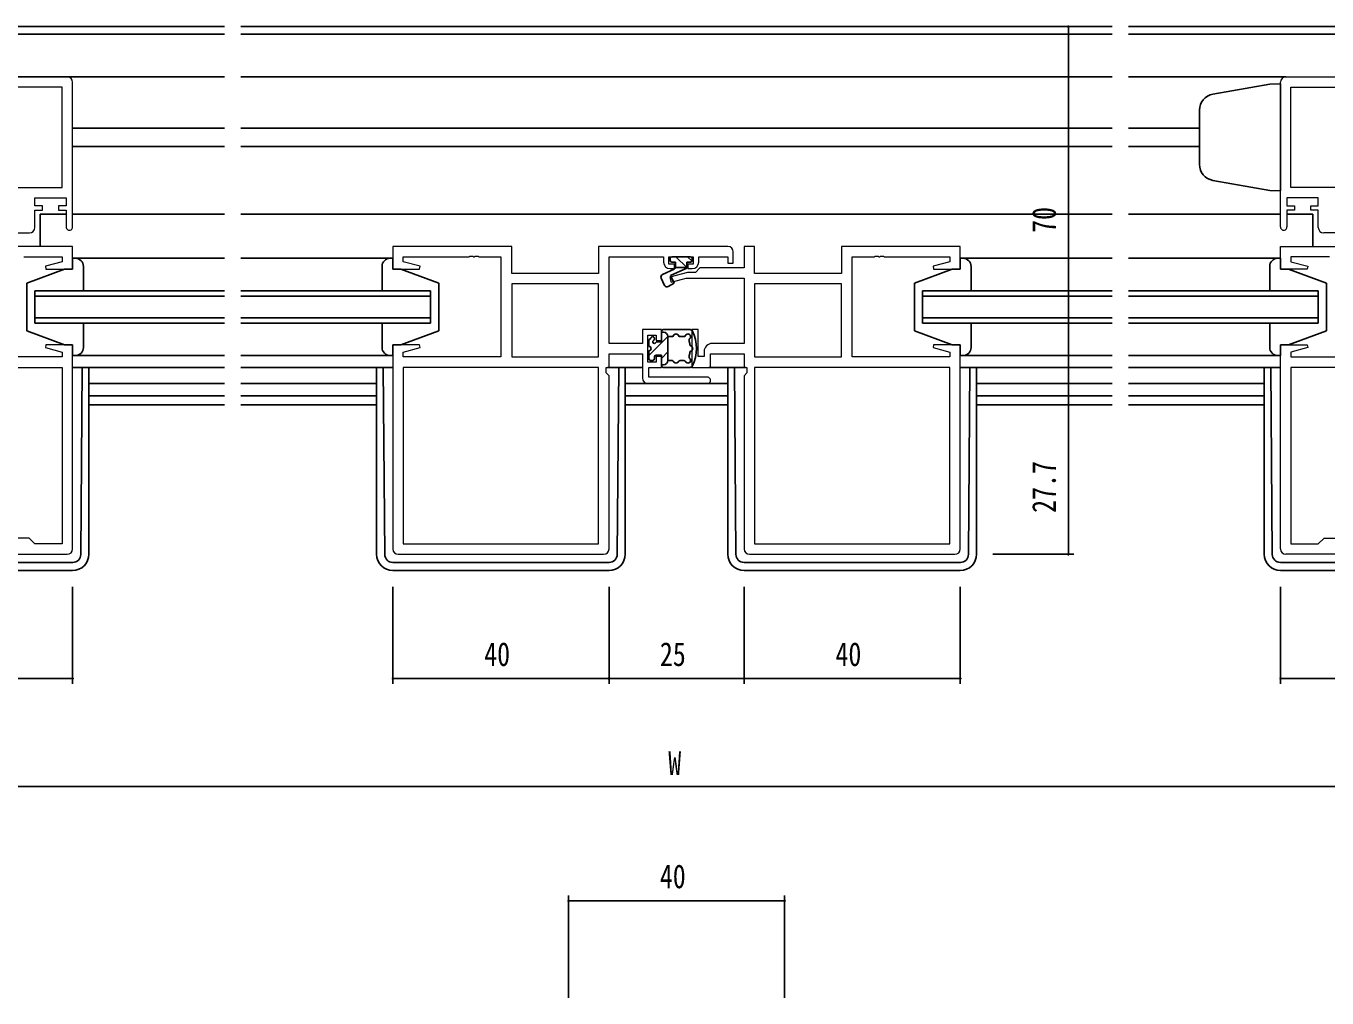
# Model space of a CAD drawing. Units: millimetres, scale not verified. Extents: x -397 to 397, y -282 to 282.
# Drawn here: x -31.3 to 209.4, y -90.6 to 89.3 of the extents above; entities that cross this region are included whole.
import ezdxf
from ezdxf.enums import TextEntityAlignment as Align

# ---------------------------------------------------------------- set-up
doc = ezdxf.new("R2010")
doc.units = ezdxf.units.MM
doc.header["$LTSCALE"] = 2
doc.layers.add('0-2_YKK_11', color=7, linetype='Continuous', lineweight=18)
for name, color, linetype in [('0-3_YKK_12', 2, 'Continuous'), ('0-4_YKK_13', 4, 'Continuous'), ('0-6_YKK_D', 6, 'Continuous')]:
    doc.layers.add(name, color=color, linetype=linetype)
doc.styles.add('ＭＳ ゴシック', font='')
doc.styles.get('ＭＳ ゴシック').set_extended_font_data('MS Gothic')

msp = doc.modelspace()

# ---------------------------------------------------------------- linework, layer by layer
at = {"layer": '0-2_YKK_11'}
for p, q in [((-24.635, 59.446), (-24.635, 77.986)), ((-22.705, 52.116), (-22.705, 78.916)), ((200.795, 52.116), (200.795, 78.916)), ((202.725, 59.446), (202.725, 77.986)), ((74.615, 41.586), (58.545, 41.586)), ((119.545, 41.586), (103.475, 41.586)), ((-60.775, 26.116), (-24.635, 26.116)), ((74.615, 26.116), (38.475, 26.116)), ((139.615, 26.116), (103.475, 26.116)), ((238.865, 26.116), (202.725, 26.116)), ((83.745, 23.116), (94.745, 23.116)), ((-61.705, -8.484), (-23.705, -8.484)), ((37.545, -8.484), (75.545, -8.484)), ((102.545, -8.484), (140.545, -8.484)), ((239.795, -8.484), (201.795, -8.484))]:
    msp.add_line(p, q, dxfattribs=at)
for points in [[(-23.705, 79.916), (-62.705, 79.916)], [(201.795, 79.916), (240.795, 79.916)], [(-29.705, 52.016), (-29.705, 55.216), (-28.305, 55.216), (-28.305, 56.016), (-29.705, 56.016), (-29.705, 57.516), (-23.905, 57.516), (-23.905, 56.016), (-25.305, 56.016), (-25.305, 55.216), (-23.905, 55.216), (-23.905, 52.116)], [(207.795, 52.016), (207.795, 55.216), (206.395, 55.216), (206.395, 56.016), (207.795, 56.016), (207.795, 57.516), (201.995, 57.516), (201.995, 56.016), (203.395, 56.016), (203.395, 55.216), (201.995, 55.216), (201.995, 52.116)], [(-40.683, 51.016), (-30.705, 51.016)], [(218.773, 51.016), (208.795, 51.016)], [(-31.747, 46.586), (-24.635, 46.586), (-24.635, 45.669), (-27.734, 44.839), (-27.665, 44.316), (-22.705, 44.316), (-22.705, 48.516), (-42.775, 48.516)], [(98.545, 48.516), (74.615, 48.516), (74.615, 43.516), (58.545, 43.516), (58.545, 48.516), (36.545, 48.516), (36.545, 44.316), (41.506, 44.316), (41.574, 44.839), (38.475, 45.669), (38.475, 46.586), (50.587, 46.586), (50.77, 46.706), (51.32, 46.706), (51.503, 46.586), (51.587, 46.586), (51.77, 46.706), (52.32, 46.706), (52.503, 46.586), (56.545, 46.586), (56.545, 28.046), (38.475, 28.046), (38.475, 28.964), (41.574, 29.794), (41.506, 30.316), (36.545, 30.316), (36.545, -7.484)], [(141.545, -7.484), (141.545, 30.316), (136.585, 30.316), (136.516, 29.794), (139.615, 28.964), (139.615, 28.046), (121.545, 28.046), (121.545, 46.586), (125.587, 46.586), (125.77, 46.706), (126.32, 46.706), (126.503, 46.586), (126.587, 46.586), (126.77, 46.706), (127.32, 46.706), (127.503, 46.586), (139.615, 46.586), (139.615, 45.669), (136.516, 44.839), (136.585, 44.316), (141.545, 44.316), (141.545, 48.516), (119.545, 48.516), (119.545, 43.516), (103.475, 43.516), (103.475, 48.516), (101.545, 48.516), (101.545, 44.546), (93.375, 44.546), (92.545, 43.716), (91.051, 43.716), (87.816, 42.849), (88.074, 41.883), (90.81, 42.616), (101.545, 42.616), (101.545, 30.546), (95.645, 30.546)], [(209.837, 46.586), (202.725, 46.586), (202.725, 45.669), (205.824, 44.839), (205.756, 44.316), (200.795, 44.316), (200.795, 48.516), (220.865, 48.516)], [(94.745, 24.316), (83.945, 24.316), (83.945, 26.116), (86.245, 26.116), (86.245, 28.116), (85.245, 28.116), (85.245, 27.116), (83.745, 27.116), (83.745, 32.116), (85.245, 32.116), (85.245, 31.116), (86.245, 31.116), (86.245, 33.116), (82.745, 33.116), (82.745, 30.546), (76.545, 30.546), (76.545, 46.586), (86.645, 46.586), (86.645, 45.616)], [(87.845, 44.416), (88.645, 44.416), (88.645, 45.216), (87.645, 45.216), (87.645, 46.586), (92.145, 46.586), (92.145, 45.216), (91.145, 45.216), (91.145, 44.416), (91.945, 44.416)], [(93.145, 45.616), (93.145, 46.586), (98.545, 46.586), (98.545, 45.416), (99.545, 45.416), (99.545, 47.516)], [(94.145, 29.046), (94.145, 28.116), (93.045, 28.116), (93.045, 33.116), (91.845, 33.116), (91.845, 26.116), (95.345, 26.116), (95.345, 28.616), (101.545, 28.616), (101.545, 26.116), (102.075, 26.116), (102.075, 25.116), (101.545, 24.586), (101.545, -7.484)], [(-22.705, -7.484), (-22.705, 30.316), (-27.665, 30.316), (-27.734, 29.794), (-24.635, 28.964), (-24.635, 28.046), (-42.705, 28.046)], [(200.795, -7.484), (200.795, 30.316), (205.756, 30.316), (205.824, 29.794), (202.725, 28.964), (202.725, 28.046), (220.795, 28.046)], [(76.545, -7.484), (76.545, 24.586), (76.015, 25.116), (76.015, 26.116), (76.545, 26.116), (76.545, 28.616), (82.745, 28.616), (82.745, 24.116)]]:
    msp.add_lwpolyline(points, dxfattribs=at)
for points in [[(-24.635, 59.446), (-24.635, 77.986), (-40.705, 77.986), (-40.705, 59.446)], [(202.725, 59.446), (202.725, 77.986), (218.795, 77.986), (218.795, 59.446)], [(74.615, 41.586), (58.545, 41.586), (58.545, 28.046), (74.615, 28.046)], [(119.545, 41.586), (103.475, 41.586), (103.475, 28.046), (119.545, 28.046)], [(-60.775, 26.116), (-24.635, 26.116), (-24.635, -6.554), (-29.705, -6.554), (-30.775, -5.484), (-54.635, -5.484), (-55.705, -6.554), (-60.775, -6.554)], [(74.615, 26.116), (38.475, 26.116), (38.475, -6.554), (74.615, -6.554)], [(139.615, 26.116), (103.475, 26.116), (103.475, -6.554), (139.615, -6.554)], [(238.865, 26.116), (202.725, 26.116), (202.725, -6.554), (207.795, -6.554), (208.865, -5.484), (232.725, -5.484), (233.795, -6.554), (238.865, -6.554)]]:
    msp.add_lwpolyline(points, close=True, dxfattribs=at)
for centre, radius, start, end in [((-23.705, 78.916), 1, 0.00001, 89.99999), ((201.795, 78.916), 1, 90.00001, 179.99999), ((-30.705, 52.016), 1, 270.00001, 359.99999), ((-23.305, 52.116), 0.6, 179.99999, 0.00001), ((201.395, 52.116), 0.6, 179.99999, 0.00001), ((208.795, 52.016), 1, 180.00001, 269.99999), ((98.545, 47.516), 1, 0.00001, 89.99999), ((87.845, 45.616), 1.2, 180.00001, 269.99999), ((91.945, 45.616), 1.2, 270.00001, 359.99999), ((95.645, 29.046), 1.5, 90.00001, 179.99999), ((83.745, 24.116), 1, 180.00001, 269.99999), ((94.745, 23.716), 0.6, 269.99999, 90.00001), ((-23.705, -7.484), 1, 270.00001, 359.99999), ((37.545, -7.484), 1, 180.00001, 269.99999), ((75.545, -7.484), 1, 270.00001, 359.99999), ((102.545, -7.484), 1, 180.00001, 269.99999), ((140.545, -7.484), 1, 270.00001, 359.99999), ((201.795, -7.484), 1, 180.00001, 269.99999)]:
    msp.add_arc(centre, radius, start, end, dxfattribs=at)
at = {"layer": '0-3_YKK_12'}
for p, q in [((-90.83, 89.216), (5.42, 89.216)), ((8.42, 89.216), (169.67, 89.216)), ((172.67, 89.216), (268.92, 89.216)), ((5.42, 87.816), (-90.83, 87.816)), ((169.67, 87.816), (8.42, 87.816)), ((268.92, 87.816), (172.67, 87.816)), ((-90.83, 79.916), (5.42, 79.916)), ((8.42, 79.916), (169.67, 79.916)), ((172.67, 79.916), (201.795, 79.916)), ((-22.705, 70.416), (5.42, 70.416)), ((8.42, 70.416), (169.67, 70.416)), ((172.67, 70.416), (185.795, 70.416)), ((-22.705, 67.016), (5.42, 67.016)), ((8.42, 67.016), (169.67, 67.016)), ((172.67, 67.016), (185.795, 67.016)), ((-28.705, 54.516), (-28.705, 48.516)), ((-28.705, 54.516), (-23.905, 54.516)), ((-22.705, 54.516), (5.42, 54.516)), ((8.42, 54.516), (169.67, 54.516)), ((172.67, 54.516), (200.795, 54.516)), ((206.795, 54.516), (201.995, 54.516)), ((206.795, 54.516), (206.795, 48.516)), ((-29.705, 40.316), (-29.705, 34.316)), ((5.42, 40.316), (-29.705, 40.316)), ((-29.705, 39.316), (5.42, 39.316)), ((43.545, 40.316), (8.42, 40.316)), ((8.42, 39.316), (43.545, 39.316)), ((43.545, 34.316), (43.545, 40.316)), ((134.545, 40.316), (134.545, 34.316)), ((169.67, 40.316), (134.545, 40.316)), ((134.545, 39.316), (169.67, 39.316)), ((207.795, 40.316), (172.67, 40.316)), ((172.67, 39.316), (207.795, 39.316)), ((207.795, 34.316), (207.795, 40.316)), ((5.42, 35.316), (-29.705, 35.316)), ((-29.705, 34.316), (5.42, 34.316)), ((43.545, 35.316), (8.42, 35.316)), ((8.42, 34.316), (43.545, 34.316)), ((169.67, 35.316), (134.545, 35.316)), ((134.545, 34.316), (169.67, 34.316)), ((207.795, 35.316), (172.67, 35.316)), ((172.67, 34.316), (207.795, 34.316)), ((-22.705, 26.116), (5.42, 26.116)), ((8.42, 26.116), (36.545, 26.116)), ((141.545, 26.116), (169.67, 26.116)), ((172.67, 26.116), (200.795, 26.116)), ((-19.705, 23.116), (5.42, 23.116)), ((8.42, 23.116), (33.545, 23.116)), ((79.545, 23.116), (98.545, 23.116)), ((144.545, 23.116), (169.67, 23.116)), ((172.67, 23.116), (197.795, 23.116)), ((5.42, 20.846), (-19.705, 20.846)), ((33.545, 20.846), (8.42, 20.846)), ((98.545, 20.846), (79.545, 20.846)), ((169.67, 20.846), (144.545, 20.846)), ((197.795, 20.846), (172.67, 20.846)), ((-19.705, 19.216), (5.42, 19.216)), ((8.42, 19.216), (33.545, 19.216)), ((79.545, 19.216), (98.545, 19.216)), ((144.545, 19.216), (169.67, 19.216)), ((172.67, 19.216), (197.795, 19.216))]:
    msp.add_line(p, q, dxfattribs=at)
at = {"layer": '0-4_YKK_13'}
for p, q in [((198.795, 78.547), (188.274, 76.691)), ((200.795, 78.616), (198.795, 78.547)), ((200.795, 78.616), (200.795, 58.816)), ((185.795, 73.737), (185.795, 63.56)), ((-22.705, 46.317), (5.42, 46.317)), ((-22.705, 46.316), (-22.705, 44.316)), ((-22.205, 46.316), (-22.705, 46.316)), ((-22.705, 46.316), (-22.705, 44.316)), ((-22.205, 46.316), (-22.705, 46.316)), ((8.42, 46.316), (36.545, 46.315)), ((36.045, 46.316), (36.545, 46.316)), ((36.545, 46.316), (36.545, 44.316)), ((87.845, 46.316), (87.845, 45.916)), ((91.645, 46.616), (88.145, 46.616)), ((88.941, 46.616), (90.941, 44.616)), ((91.062, 46.616), (91.907, 45.771)), ((91.945, 45.916), (91.945, 46.316)), ((141.545, 46.317), (169.67, 46.317)), ((141.545, 46.316), (141.545, 44.316)), ((142.045, 46.316), (141.545, 46.316)), ((141.545, 46.316), (141.545, 44.316)), ((142.045, 46.316), (141.545, 46.316)), ((172.67, 46.316), (200.795, 46.315)), ((200.295, 46.316), (200.795, 46.316)), ((200.795, 46.316), (200.795, 44.316)), ((-24.205, 44.316), (-31.205, 41.716)), ((-24.205, 44.316), (-31.205, 41.716)), ((-22.705, 44.316), (-24.205, 44.316)), ((-22.705, 44.316), (-24.205, 44.316)), ((-20.705, 40.316), (-20.705, 44.816)), ((-20.705, 40.716), (-20.705, 44.816)), ((34.545, 40.316), (34.545, 44.816)), ((36.545, 44.316), (38.045, 44.316)), ((38.045, 44.316), (45.045, 41.716)), ((88.573, 44.289), (86.434, 43.292)), ((87.945, 43.114), (90.945, 44.513)), ((88.145, 45.616), (88.845, 45.616)), ((88.845, 45.616), (88.845, 44.616)), ((88.845, 44.616), (90.945, 44.616)), ((90.945, 45.616), (91.645, 45.616)), ((90.945, 45.616), (90.945, 44.513)), ((140.045, 44.316), (133.045, 41.716)), ((140.045, 44.316), (133.045, 41.716)), ((141.545, 44.316), (140.045, 44.316)), ((141.545, 44.316), (140.045, 44.316)), ((143.545, 40.316), (143.545, 44.816)), ((143.545, 40.716), (143.545, 44.816)), ((198.795, 40.316), (198.795, 44.816)), ((200.795, 44.316), (202.295, 44.316)), ((202.295, 44.316), (209.295, 41.716)), ((-31.205, 41.716), (-31.205, 32.916)), ((-31.205, 41.716), (-31.205, 32.916)), ((45.045, 41.716), (45.045, 32.916)), ((86.192, 42.627), (86.809, 41.305)), ((87.512, 41.083), (88.599, 41.711)), ((87.945, 43.114), (88.599, 41.711)), ((133.045, 41.716), (133.045, 32.916)), ((133.045, 41.716), (133.045, 32.916)), ((209.295, 41.716), (209.295, 32.916)), ((-20.705, 29.816), (-20.705, 34.316)), ((-20.705, 29.816), (-20.705, 33.916)), ((34.545, 29.816), (34.545, 34.316)), ((143.545, 29.816), (143.545, 34.316)), ((143.545, 29.816), (143.545, 33.916)), ((198.795, 29.816), (198.795, 34.316)), ((-24.205, 30.316), (-31.205, 32.916)), ((-24.205, 30.316), (-31.205, 32.916)), ((38.045, 30.316), (45.045, 32.916)), ((83.945, 28.326), (87.445, 31.826)), ((83.948, 31.157), (84.605, 31.814)), ((84.433, 31.728), (84.033, 31.328)), ((84.945, 31.516), (84.945, 31.386)), ((86.245, 30.866), (86.245, 32.816)), ((86.245, 32.616), (86.645, 32.616)), ((91.545, 33.116), (86.545, 33.116)), ((88.203, 31.816), (87.445, 31.816)), ((87.445, 27.416), (87.445, 31.816)), ((90.391, 31.816), (89.687, 31.816)), ((140.045, 30.316), (133.045, 32.916)), ((140.045, 30.316), (133.045, 32.916)), ((202.295, 30.316), (209.295, 32.916)), ((-24.205, 30.316), (-22.705, 30.316)), ((-24.205, 30.316), (-22.705, 30.316)), ((-22.705, 30.316), (-22.705, 28.316)), ((-22.705, 30.316), (-22.705, 28.316)), ((36.545, 30.316), (36.545, 28.316)), ((38.045, 30.316), (36.545, 30.316)), ((83.945, 31.116), (83.945, 30.016)), ((83.945, 29.216), (83.945, 27.716)), ((86.245, 30.866), (85.465, 30.866)), ((86.245, 27.797), (87.445, 28.997)), ((140.045, 30.316), (141.545, 30.316)), ((140.045, 30.316), (141.545, 30.316)), ((141.545, 30.316), (141.545, 28.316)), ((141.545, 30.316), (141.545, 28.316)), ((200.795, 30.316), (200.795, 28.316)), ((202.295, 30.316), (200.795, 30.316)), ((-22.705, 28.316), (-22.205, 28.316)), ((-22.705, 28.315), (5.42, 28.316)), ((-22.705, 28.316), (-22.205, 28.316)), ((36.545, 28.316), (8.42, 28.316)), ((36.545, 28.316), (36.045, 28.316)), ((84.245, 27.416), (84.645, 27.416)), ((84.945, 27.716), (84.945, 28.066)), ((85.245, 28.366), (86.245, 28.366)), ((86.245, 26.416), (86.245, 28.366)), ((86.245, 26.616), (86.645, 26.616)), ((88.203, 27.416), (87.445, 27.416)), ((90.391, 27.416), (89.687, 27.416)), ((141.545, 28.316), (142.045, 28.316)), ((141.545, 28.315), (169.67, 28.316)), ((141.545, 28.316), (142.045, 28.316)), ((200.795, 28.316), (172.67, 28.316)), ((200.795, 28.316), (200.295, 28.316)), ((-21.193, -8.495), (-20.92, 26.116)), ((-19.705, 26.116), (-19.705, -8.484)), ((33.548, 26.116), (33.548, -8.481)), ((35.036, -8.493), (34.763, 26.116)), ((82.745, 26.116), (76.245, 26.116)), ((78.06, -8.493), (78.333, 26.116)), ((79.548, 26.116), (79.548, -8.481)), ((91.545, 26.116), (86.545, 26.116)), ((101.845, 26.116), (95.045, 26.116)), ((98.542, 26.116), (98.542, -8.481)), ((100.03, -8.493), (99.757, 26.116)), ((143.054, -8.493), (143.327, 26.116)), ((144.542, 26.116), (144.542, -8.481)), ((197.795, 26.116), (197.795, -8.484)), ((199.283, -8.495), (199.01, 26.116)), ((-62.717, -9.984), (-22.693, -9.984)), ((-62.705, -11.484), (-22.705, -11.484)), ((76.56, -9.981), (36.536, -9.981)), ((76.548, -11.481), (36.548, -11.481)), ((101.53, -9.981), (141.554, -9.981)), ((101.542, -11.481), (141.542, -11.481)), ((240.807, -9.984), (200.783, -9.984)), ((240.795, -11.484), (200.795, -11.484))]:
    msp.add_line(p, q, dxfattribs=at)
msp.add_lwpolyline([(200.795, 58.816), (198.795, 58.886), (188.274, 60.741)], dxfattribs=at)
for centre, radius, start, end in [((188.795, 73.737), 3, 100, 180), ((188.795, 63.696), 3, 180, 260), ((-22.205, 44.816), 1.5, 0, 90), ((-22.205, 44.816), 1.5, 0, 90), ((36.045, 44.816), 1.5, 90, 180), ((88.145, 46.316), 0.3, 90, 180), ((88.145, 45.916), 0.3, 180, 270), ((91.645, 46.316), 0.3, 0, 90), ((91.645, 45.916), 0.3, 270, 0), ((142.045, 44.816), 1.5, 0, 90), ((142.045, 44.816), 1.5, 0, 90), ((200.295, 44.816), 1.5, 90, 180), ((88.361, 44.742), 0.5, 295, 345.39617), ((86.645, 42.839), 0.5, 115.00014, 205.00005), ((87.262, 41.516), 0.5, 205.00005, 300.00004), ((84.245, 31.116), 0.3, 135, 180), ((84.645, 31.516), 0.3, 0, 135), ((84.645, 31.386), 0.3, 300, 0), ((86.545, 32.816), 0.3, 90, 180), ((86.645, 31.816), 0.8, 0, 90), ((88.203, 32.116), 0.3, 270, 337.97569), ((88.945, 31.816), 0.5, 22.02431, 157.97569), ((89.687, 32.116), 0.3, 202.02431, 270), ((90.391, 32.116), 0.3, 270, 337.97569), ((91.133, 31.816), 0.5, 309.78774, 157.97569), ((91.645, 31.202), 0.3, 129.78774, 194.39052), ((91.545, 32.616), 0.5, 26.26804, 90), ((85.466, 29.616), 7.279, 333.73196, 26.26804), ((-22.205, 29.816), 1.5, 270, 0), ((-22.205, 29.816), 1.5, 270, 0), ((36.045, 29.816), 1.5, 180, 270), ((83.945, 29.616), 0.4, 270, 90), ((84.945, 30.866), 0.3, 120, 270), ((84.945, 30.866), 0.3, 270, 330), ((85.465, 30.566), 0.3, 90, 150), ((85.466, 29.616), 6.079, 6.82808, 14.39052), ((85.466, 29.616), 6.079, 345.60948, 353.17192), ((91.8, 30.375), 0.3, 186.82808, 251.43085), ((91.8, 28.858), 0.3, 108.56915, 173.17192), ((91.545, 29.616), 0.5, 288.56915, 71.43085), ((142.045, 29.816), 1.5, 270, 0), ((142.045, 29.816), 1.5, 270, 0), ((200.295, 29.816), 1.5, 180, 270), ((84.245, 27.716), 0.3, 180, 270), ((84.645, 27.716), 0.3, 270, 0), ((85.245, 28.066), 0.3, 90, 180), ((86.645, 27.416), 0.8, 270, 0), ((88.203, 27.116), 0.3, 22.02431, 90), ((88.945, 27.416), 0.5, 202.02431, 337.97569), ((89.687, 27.116), 0.3, 90, 157.97569), ((90.391, 27.116), 0.3, 22.02431, 90), ((91.133, 27.416), 0.5, 202.02431, 50.21226), ((91.645, 28.031), 0.3, 165.60948, 230.21226), ((86.545, 26.416), 0.3, 180, 270), ((91.545, 26.616), 0.5, 270, 333.73196), ((-22.705, -8.484), 3, 270, 0), ((-22.693, -8.484), 1.5, 270, 359.54767), ((36.548, -8.481), 3, 180, 270), ((36.536, -8.481), 1.5, 180.45233, 270), ((76.548, -8.481), 3, 270, 0), ((76.56, -8.481), 1.5, 270, 359.54767), ((101.542, -8.481), 3, 180, 270), ((101.53, -8.481), 1.5, 180.45233, 270), ((141.542, -8.481), 3, 270, 0), ((141.554, -8.481), 1.5, 270, 359.54767), ((200.795, -8.484), 3, 180, 270), ((200.783, -8.484), 1.5, 180.45233, 270)]:
    msp.add_arc(centre, radius, start, end, dxfattribs=at)
at = {"layer": '0-6_YKK_D'}
for p, q in [((147.545, 89.216), (162.545, 89.216)), ((161.545, 89.216), (161.545, 19.216)), ((147.542, 19.216), (162.545, 19.216)), ((147.545, 19.216), (162.545, 19.216)), ((161.545, 19.216), (161.545, -8.484)), ((147.542, -8.484), (162.545, -8.484)), ((-22.705, -14.484), (-22.705, -32.481)), ((36.545, -14.484), (36.545, -32.481)), ((76.545, -14.484), (76.545, -32.481)), ((76.545, -14.484), (76.545, -32.481)), ((101.545, -14.484), (101.545, -32.481)), ((101.545, -14.484), (101.545, -32.481)), ((141.545, -14.484), (141.545, -32.481)), ((200.795, -14.484), (200.795, -32.481)), ((-62.705, -31.481), (-22.705, -31.481)), ((36.545, -31.481), (76.545, -31.481)), ((101.545, -31.481), (76.545, -31.481)), ((141.545, -31.481), (101.545, -31.481)), ((200.795, -31.481), (240.795, -31.481)), ((-153.955, -51.481), (332.045, -51.481)), ((69.045, -90.623), (69.045, -71.623)), ((109.045, -90.623), (109.045, -71.623)), ((69.045, -72.623), (109.045, -72.623))]:
    msp.add_line(p, q, dxfattribs=at)
for centre, start, end in [((161.545, 89.216), 90, 270), ((161.545, 89.216), 270, 90), ((161.545, 19.216), 90, 270), ((161.545, 19.216), 90, 270), ((161.545, 19.216), 270, 90), ((161.545, 19.216), 270, 90), ((161.545, -8.484), 90, 270), ((161.545, -8.484), 270, 90), ((-22.705, -31.481), 0, 180), ((-22.705, -31.481), 180, 0), ((36.545, -31.481), 0, 180), ((36.545, -31.481), 180, 0), ((76.545, -31.481), 0, 180), ((76.545, -31.481), 0, 180), ((76.545, -31.481), 180, 0), ((76.545, -31.481), 180, 0), ((101.545, -31.481), 0, 180), ((101.545, -31.481), 0, 180), ((101.545, -31.481), 180, 0), ((101.545, -31.481), 180, 0), ((141.545, -31.481), 0, 180), ((141.545, -31.481), 180, 0), ((200.795, -31.481), 0, 180), ((200.795, -31.481), 180, 0), ((69.045, -72.623), 0, 180), ((69.045, -72.623), 180, 0), ((109.045, -72.623), 0, 180), ((109.045, -72.623), 180, 0)]:
    msp.add_arc(centre, 0.106, start, end, dxfattribs=at)

# ---------------------------------------------------------------- texts
at = {"layer": '0-6_YKK_D', "style": 'ＭＳ ゴシック', "width": 0.8}
for s, p in [('70', (160.545, 51.024)), ('27.7', (160.545, -0.81))]:
    msp.add_text(s, height=4.399, rotation=90, dxfattribs=at).set_placement(p, align=Align.BOTTOM_LEFT)
for s, p in [('40', (53.451, -30.481)), ('25', (85.963, -30.481)), ('40', (118.451, -30.481)), ('W', (87.51, -50.681)), ('40', (85.951, -71.623))]:
    msp.add_text(s, height=4.399, dxfattribs=at).set_placement(p, align=Align.BOTTOM_LEFT)

doc.saveas('drawing.dxf')
